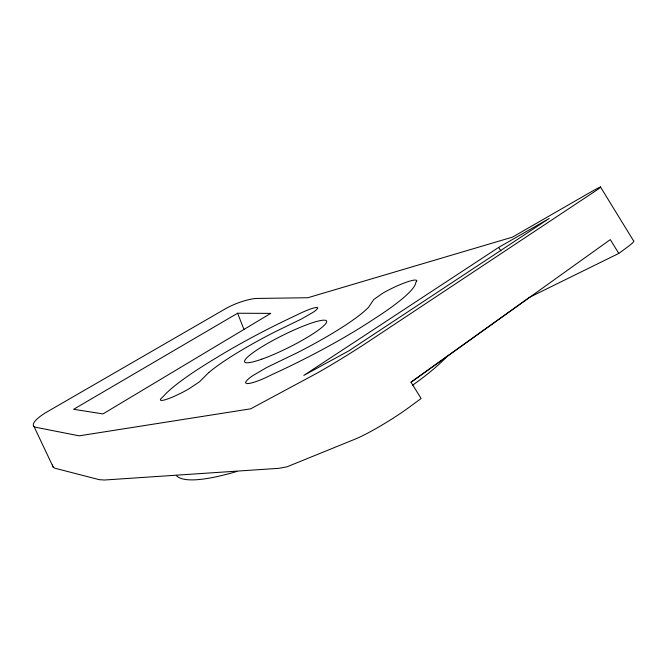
<?xml version="1.0" encoding="UTF-8"?>
<svg xmlns="http://www.w3.org/2000/svg" width="667" height="667" viewBox="0 0 667 667"><rect width="100%" height="100%" fill="white"/><g stroke="black" fill="none" stroke-linecap="round" stroke-linejoin="round"><path stroke-width="1" d="M410.947 382.191L529.515 297.315L618.784 253.435L627.105 247.324A38.386 3.26 -30.5 0 0 633.5 240.737L600.492 186.985M498.691 247.382L303.818 375.404L348.616 350.967L549.191 218.468L498.691 247.382L500.859 250.884M237.61 313.24L73.62 409.305L102.985 413.907L270.744 313.382L237.61 313.24L243.972 329.473M618.784 253.435L610.288 239.611L411.039 382.258L421.135 398.499L409.371 407.137A44.005 4.819 -31.7 0 1 355.144 439.119L286.952 466.842L278.839 468.317L104.444 480.015L99.316 479.673L55.611 468.417A28.006 8.496 -24.8 0 1 52.543 464.974M33.909 426.288L53.202 467.117M446.648 356.828A157.862 32.958 -26.5 0 1 412.573 385.209M236.91 471.419A157.862 32.958 -26.5 0 1 176.338 475.546M416.717 280.807L415.858 282.358A132.45 19.827 -26.4 0 1 377.622 316.65L367.484 323.228A133.125 20.027 -26.5 0 1 272.678 374.287L265.699 377.655A26.48 4.377 -26.7 0 1 247.082 383.567L246.406 383.275A19.868 3.277 -26.8 0 1 246.923 380.523A19.81 3.26 -26.8 0 1 253.335 375.313L266.767 367.459L297.524 352.601A96.707 14.332 -26.5 0 0 368.517 307.304L373.72 299.575L382.024 293.68A18.167 2.693 -25.6 0 1 392.363 288.161A18.176 2.693 -25.5 0 1 403.31 283.367L405.911 282.366A24.337 3.635 -25.5 0 1 416.717 280.807M208.763 372.561L199.458 381.824L189.553 388.452A17.542 2.518 -27.4 0 1 178.848 394.155A17.542 2.518 -27.4 0 1 168.784 398.516L166.592 399.325A23.253 3.318 -27.4 0 1 161.114 398.474L163.365 396.356A130.649 19.285 -26.6 0 1 210.905 361.114L219.993 355.594A129.99 19.093 -26.5 0 1 295.356 315.683L300.767 313.048A21.361 2.851 -26.3 0 1 316.033 307.512L316.75 307.562A16.05 2.143 -26.3 0 1 317.025 309.054A16.083 2.151 -26.3 0 1 312.273 312.798L301.234 319.118L275.363 331.674A96.707 14.332 -26.5 0 0 208.763 372.561M593.355 192.404L368.584 341.504A44.072 1.793 -31.8 0 1 314.791 374.362L250.684 408.821L79.181 435.834L36.235 427.372A28.389 7.545 -24.2 0 1 47.257 411.772L225.138 308.954A24.746 6.145 -21.2 0 1 257.187 298.441L307.854 297.74L512.406 237.152L588.369 193.43A38.419 1.217 -31.4 0 1 593.355 192.404M261.814 359.163A45.815 6.77 -26.5 0 0 326.53 322.319A45.815 6.77 -26.5 0 0 268.442 342.946A45.815 6.77 -26.5 0 0 261.814 359.163"/></g></svg>
